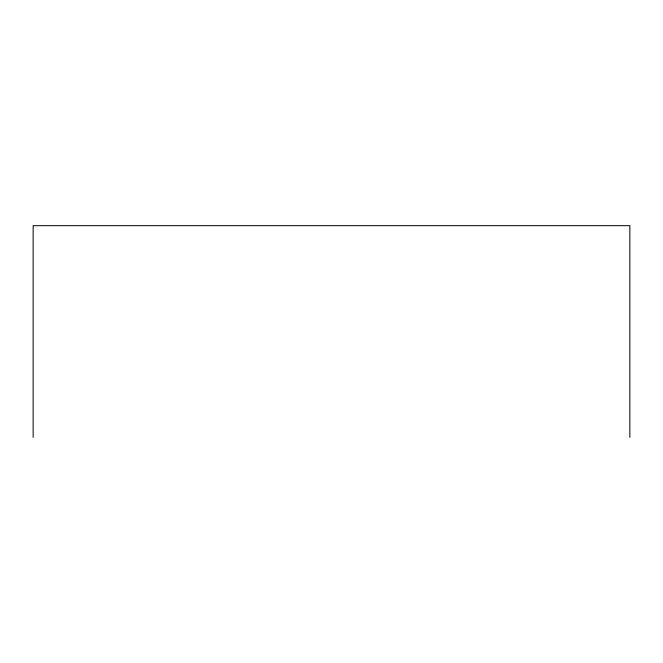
<?xml version="1.0" encoding="UTF-8"?>
<svg xmlns="http://www.w3.org/2000/svg" width="663" height="663" viewBox="0 0 663 663"><rect width="100%" height="100%" fill="white"/><g stroke="black" fill="none" stroke-linecap="round" stroke-linejoin="round"><path stroke-width="0.99" d="M629.85 437.331L629.85 225.669L33.15 225.669L33.15 437.331"/></g></svg>
